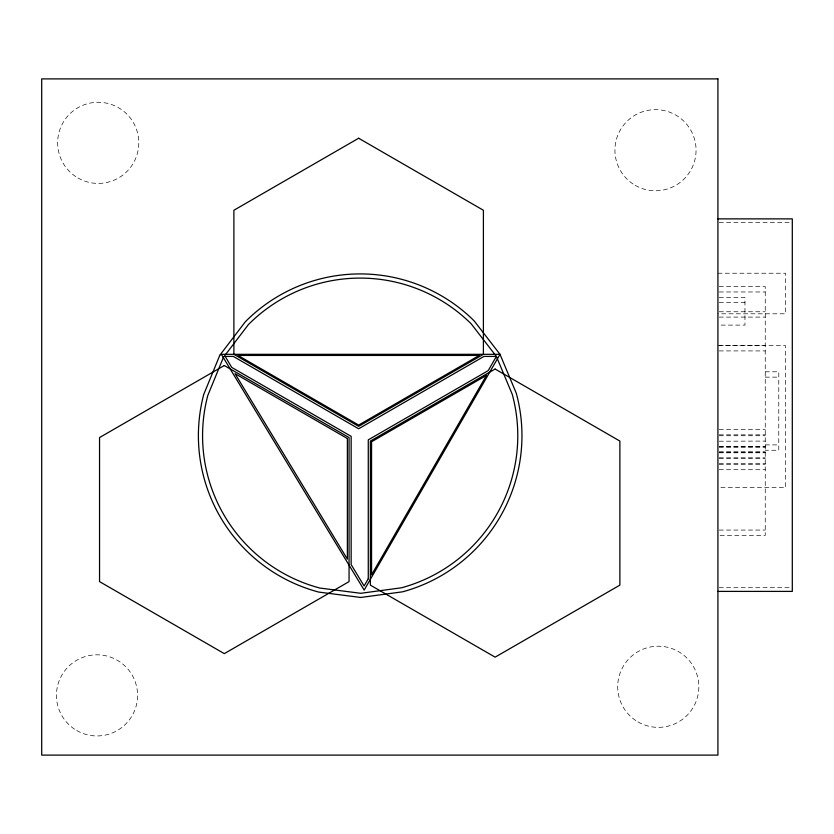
<?xml version="1.0" encoding="UTF-8"?>
<svg xmlns="http://www.w3.org/2000/svg" width="834" height="834" viewBox="0 0 834 834"><rect width="100%" height="100%" fill="white"/><g stroke="black" fill="none" stroke-linecap="round" stroke-linejoin="round"><path stroke-width="0.63" stroke-dasharray="4.17 3.13" d="M719.2 222.553L792.3 222.553M717.918 273.229L785.534 273.229L785.534 313.803L717.918 313.803M719.2 286.625L765.247 286.625L765.247 535.407L719.2 535.407M719.2 291.973L765.247 291.973M719.2 297.55L744.96 297.55L744.96 325.104L719.2 325.104M719.2 302.554L744.96 302.554M719.2 311.76L765.247 311.76M719.2 317.097L765.247 317.097M719.2 345.568L765.247 345.568M717.918 345.683L785.534 345.683L785.534 487.682L717.918 487.682M719.2 350.916L765.247 350.916M765.247 371.787L778.779 371.787L778.779 450.245L765.247 450.245M765.247 377.135L778.779 377.135M719.2 429.5L765.247 429.5M719.2 434.848L765.247 434.848M719.2 435.744L765.247 435.744M719.2 441.207L765.247 441.092M765.247 444.897L778.779 444.897M719.2 446.409L765.247 446.409M719.2 446.555L765.247 446.555M719.2 447.451L765.247 447.451M719.2 451.747L765.247 451.747M719.2 452.654L765.247 452.654M719.2 452.799L765.247 452.799M719.2 457.991L765.247 457.991M719.2 458.116L765.247 458.116M719.2 463.464L765.247 463.464M719.2 464.361L765.247 464.361M719.2 469.709L765.247 469.709M719.2 530.059L765.247 530.059M719.2 587.709L792.3 587.709M637.989 721.921A40.574 40.574 0 0 0 698.85 686.778A40.574 40.574 0 0 0 637.989 651.646A40.574 40.574 0 0 0 637.989 721.921M635.216 185.346A40.574 40.574 0 0 0 696.067 150.214A40.574 40.574 0 0 0 635.216 115.071A40.574 40.574 0 0 0 635.216 185.346M76.718 730.521A40.574 40.574 0 0 0 137.579 695.379A40.574 40.574 0 0 0 76.718 660.247A40.574 40.574 0 0 0 76.718 730.521M77.927 177.976A40.574 40.574 0 0 0 138.788 142.843A40.574 40.574 0 0 0 77.927 107.711A40.574 40.574 0 0 0 77.927 177.976"/><path stroke-width="1.25" d="M717.918 218.873L792.3 218.873L792.3 591.4L717.918 591.4M219.801 355.284L203.767 394.357A161.775 161.775 0 0 0 318.838 592.098L360.736 597.467L402.582 591.817A161.775 161.775 0 0 0 516.298 393.283L500.004 354.325L474.181 320.913A161.775 161.775 0 0 0 245.394 321.695L219.801 355.284M223.418 357.379L207.802 395.441A157.595 157.595 0 0 0 319.922 588.064L360.726 593.297L401.498 587.782A157.595 157.595 0 0 0 512.264 394.367L496.386 356.42L471.22 323.863A157.595 157.595 0 0 0 248.344 324.645L223.418 357.379M368.274 578.765L364.104 585.989L351.156 564.597L351.156 436.349L231.685 367.377L225.211 356.42L233.322 356.42L358.641 428.77L483.96 356.42L496.386 356.42L488.203 370.619L368.274 439.862L368.274 578.765M486.472 375.404L371.557 574.855L371.557 441.759L486.472 375.404M500.004 354.325L364.156 590.097L221.333 354.325L500.004 354.325M358.641 138.236L233.885 210.262L233.885 354.325L358.641 426.351L483.397 354.325L483.397 210.262L358.641 138.236M224.304 365.521L99.548 437.558L99.548 581.611L224.304 653.637L349.06 581.611L349.06 437.558L224.304 365.521M479.269 355.43L358.641 425.079L238.013 355.43L479.269 355.43M495.125 369.035L370.359 441.071L370.359 585.124L495.125 657.161L619.881 585.124L619.881 441.071L495.125 369.035M717.918 78.896L41.7 78.896L41.7 755.104L717.918 755.104L717.918 78.896M347.382 438.517L235 373.632L347.382 559.176L347.382 438.517"/></g></svg>
